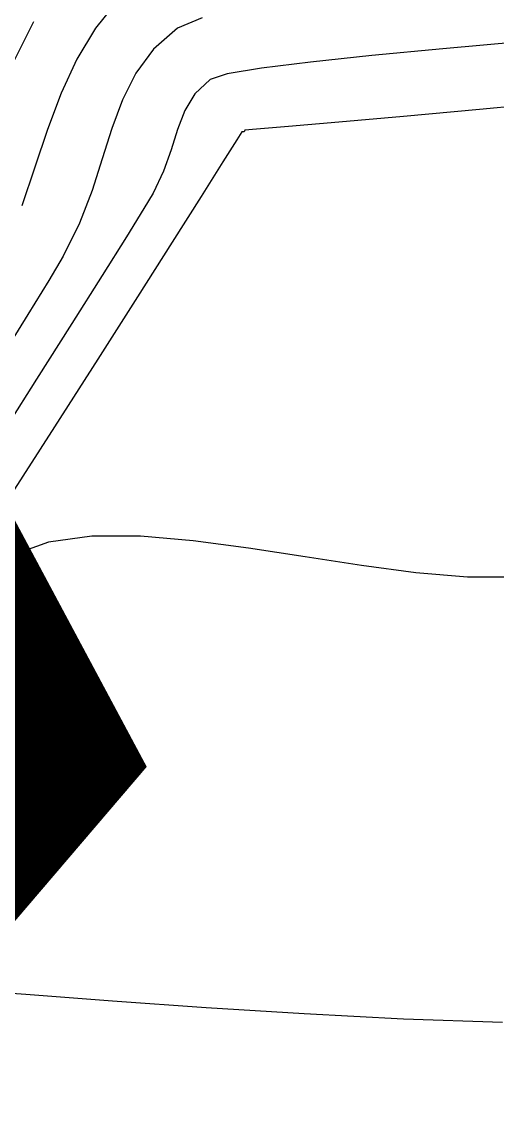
# Model space of a CAD drawing. Header units: feet. Extents: x 26064 to 27719, y 16802 to 28989.
# Drawn here: x 27629.13 to 27642.87, y 17988.97 to 18020.47 of the extents above; entities that cross this region are included whole.
import ezdxf

# ---------------------------------------------------------------- set-up
doc = ezdxf.new("R2010")
doc.units = ezdxf.units.FT
doc.header["$LTSCALE"] = 50
doc.header["$MEASUREMENT"] = 0
doc.linetypes.add('HIDDEN', pattern=[0.375, 0.25, -0.125])
doc.linetypes.add('HIDN25', pattern=[0.0938, 0.0625, -0.0313])
for name, color, linetype in [('CONT-MJR', 160, 'HIDDEN'), ('CONT-MNR', 55, 'HIDN25'), ('SILT_FENCE', 1, 'HIDDEN')]:
    doc.layers.add(name, color=color, linetype=linetype)

msp = doc.modelspace()

# ---------------------------------------------------------------- linework, layer by layer
at = {"layer": 'CONT-MJR', "color": 7}
for p, q in [((27634.33853, 18020.58717, 630), (27633.62884, 18020.28491, 630)), ((27633.62884, 18020.28491, 630), (27632.93818, 18019.67782, 630)), ((27631.73212, 18017.38826, 630), (27631.4563, 18016.51, 630)), ((27630.80158, 18014.65475, 630), (27630.32521, 18013.70237, 630)), ((27630.32521, 18013.70237, 630), (27629.90887, 18012.99993, 630)), ((27629.30596, 18012.01152, 630), (27628.54213, 18010.77928, 630))]:
    msp.add_line(p, q, dxfattribs=at)
at = {"layer": 'CONT-MJR', "color": 7, "extrusion": (0.803411, -0.595425, 0)}
msp.add_line((27632.93818, 18019.67782, 630), (27632.42432, 18018.98448, 630), dxfattribs=at)
at = {"layer": 'CONT-MJR', "color": 7, "extrusion": (0.893433, -0.449197, 0)}
msp.add_line((27632.42432, 18018.98448, 630), (27632.03855, 18018.21719, 630), dxfattribs=at)
at = {"layer": 'CONT-MJR', "color": 7, "extrusion": (0.937962, -0.346737, 0)}
msp.add_line((27632.03855, 18018.21719, 630), (27631.73212, 18017.38826, 630), dxfattribs=at)
at = {"layer": 'CONT-MJR', "color": 7, "extrusion": (0.952107, -0.305765, 0)}
msp.add_line((27631.4563, 18016.51, 630), (27631.16236, 18015.59473, 630), dxfattribs=at)
at = {"layer": 'CONT-MJR', "color": 7, "extrusion": (0.933594, -0.358334, 0)}
msp.add_line((27631.16236, 18015.59473, 630), (27630.80158, 18014.65475, 630), dxfattribs=at)
at = {"layer": 'CONT-MJR', "color": 7, "extrusion": (0.853712, -0.520745, 0)}
msp.add_line((27629.90887, 18012.99993, 630), (27629.30596, 18012.01152, 630), dxfattribs=at)
at = {"layer": 'CONT-MNR', "color": 7, "extrusion": (0.777812, -0.628497, 0)}
msp.add_line((27631.90094, 18021.08718, 629), (27631.25599, 18020.289, 629), dxfattribs=at)
at = {"layer": 'CONT-MNR', "color": 7, "extrusion": (0.895961, -0.444133, 0)}
msp.add_line((27629.46913, 18020.46937, 628), (27628.86626, 18019.25319, 628), dxfattribs=at)
at = {"layer": 'CONT-MNR', "color": 7, "extrusion": (0.860187, -0.509979, 0)}
msp.add_line((27631.25599, 18020.289, 629), (27630.72179, 18019.38797, 629), dxfattribs=at)
at = {"layer": 'CONT-MNR', "color": 7}
for p, q in [((27643.53566, 18019.89187, 631), (27641.29093, 18019.68858, 631)), ((27630.72179, 18019.38797, 629), (27630.27029, 18018.4041, 629)), ((27637.47402, 18019.30623, 631), (27636.05424, 18019.12904, 631)), ((27636.05424, 18019.12904, 631), (27635.06182, 18018.96243, 631)), ((27634.57296, 18018.80735, 631), (27634.13421, 18018.39352, 631)), ((27642.3584, 18017.93437, 632), (27640.15442, 18017.73381, 632)), ((27644.80869, 18018.16486, 632), (27642.3584, 18017.93437, 632)), ((27633.8379, 18017.90681, 631), (27633.62641, 18017.36178, 631)), ((27635.90825, 18017.36484, 632), (27635.57739, 18017.33712, 632)), ((27634.9433, 18016.42451, 632), (27634.3091, 18015.4204, 632)), ((27633.22725, 18016.15498, 631), (27632.92429, 18015.52234, 631)), ((27632.65307, 18015.07208, 631), (27632.15177, 18014.26129, 631)), ((27632.15177, 18014.26129, 631), (27631.44952, 18013.13785, 631)), ((27630.07761, 18008.77129, 632), (27628.74958, 18006.70372, 632)), ((27629.90711, 18005.44076, 633), (27628.86442, 18005.06244, 633)), ((27632.55652, 18005.60752, 633), (27631.15175, 18005.60839, 633)), ((27637.3136, 18005.01585, 633), (27635.67925, 18005.26905, 633)), ((27629.24747, 17992.36688, 634), (27627.01004, 17992.5449, 634))]:
    msp.add_line(p, q, dxfattribs=at)
at = {"layer": 'CONT-MNR', "color": 7, "extrusion": (0.095134, -0.995464, 0)}
msp.add_line((27641.29093, 18019.68858, 631), (27639.24498, 18019.49306, 631), dxfattribs=at)
at = {"layer": 'CONT-MNR', "color": 7, "extrusion": (0.104913, -0.994481, 0)}
msp.add_line((27639.24498, 18019.49306, 631), (27637.47402, 18019.30623, 631), dxfattribs=at)
at = {"layer": 'CONT-MNR', "color": 7, "extrusion": (0.302389, -0.953184, 0)}
msp.add_line((27635.06182, 18018.96243, 631), (27634.57296, 18018.80735, 631), dxfattribs=at)
at = {"layer": 'CONT-MNR', "color": 7, "extrusion": (0.935039, -0.354544, 0)}
msp.add_line((27630.27029, 18018.4041, 629), (27629.87341, 18017.3574, 629), dxfattribs=at)
at = {"layer": 'CONT-MNR', "color": 7, "extrusion": (0.854164, -0.520004, 0)}
msp.add_line((27634.13421, 18018.39352, 631), (27633.8379, 18017.90681, 631), dxfattribs=at)
at = {"layer": 'CONT-MNR', "color": 7, "extrusion": (0.088112, -0.996111, 0)}
msp.add_line((27640.15442, 18017.73381, 632), (27638.28555, 18017.5685, 632), dxfattribs=at)
at = {"layer": 'CONT-MNR', "color": 7, "extrusion": (0.946801, -0.321819, 0)}
msp.add_line((27629.87341, 18017.3574, 629), (27629.50309, 18016.26791, 629), dxfattribs=at)
at = {"layer": 'CONT-MNR', "color": 7, "extrusion": (0.954324, -0.298773, 0)}
msp.add_line((27633.62641, 18017.36178, 631), (27633.44207, 18016.77298, 631), dxfattribs=at)
at = {"layer": 'CONT-MNR', "color": 7, "extrusion": (0.880912, -0.47328, 0)}
msp.add_line((27635.57739, 18017.33712, 632), (27635.55133, 18017.28862, 632), dxfattribs=at)
at = {"layer": 'CONT-MNR', "color": 7, "extrusion": (0.084322, -0.996439, 0)}
msp.add_line((27636.84056, 18017.44374, 632), (27635.90825, 18017.36484, 632), dxfattribs=at)
at = {"layer": 'CONT-MNR', "color": 7, "extrusion": (0.08602, -0.996293, 0)}
msp.add_line((27638.28555, 18017.5685, 632), (27636.84056, 18017.44374, 632), dxfattribs=at)
at = {"layer": 'CONT-MNR', "color": 7, "extrusion": (0.845914, -0.53332, 0)}
msp.add_line((27635.34661, 18017.06422, 632), (27634.9433, 18016.42451, 632), dxfattribs=at)
at = {"layer": 'CONT-MNR', "color": 7, "extrusion": (0.84584, -0.533437, 0)}
msp.add_line((27635.48833, 18017.28894, 632), (27635.34661, 18017.06422, 632), dxfattribs=at)
at = {"layer": 'CONT-MNR', "color": 7, "extrusion": (-0.004999, -0.999988, 0)}
msp.add_line((27635.55133, 18017.28862, 632), (27635.48833, 18017.28894, 632), dxfattribs=at)
at = {"layer": 'CONT-MNR', "color": 7, "extrusion": (0.94456, -0.328338, 0)}
msp.add_line((27633.44207, 18016.77298, 631), (27633.22725, 18016.15498, 631), dxfattribs=at)
at = {"layer": 'CONT-MNR', "color": 7, "extrusion": (0.94841, -0.317046, 0)}
msp.add_line((27629.50309, 18016.26791, 629), (27629.13127, 18015.15565, 629), dxfattribs=at)
at = {"layer": 'CONT-MNR', "color": 7, "extrusion": (0.856596, -0.515988, 0)}
msp.add_line((27632.92429, 18015.52234, 631), (27632.65307, 18015.07208, 631), dxfattribs=at)
at = {"layer": 'CONT-MNR', "color": 7, "extrusion": (0.844915, -0.534901, 0)}
msp.add_line((27634.3091, 18015.4204, 632), (27633.47473, 18014.10245, 632), dxfattribs=at)
at = {"layer": 'CONT-MNR', "color": 7, "extrusion": (0.844238, -0.535969, 0)}
msp.add_line((27633.47473, 18014.10245, 632), (27632.47088, 18012.52123, 632), dxfattribs=at)
at = {"layer": 'CONT-MNR', "color": 7, "extrusion": (0.846211, -0.532849, 0)}
msp.add_line((27631.44952, 18013.13785, 631), (27630.57539, 18011.74967, 631), dxfattribs=at)
at = {"layer": 'CONT-MNR', "color": 7, "extrusion": (0.843442, -0.53722, 0)}
msp.add_line((27632.47088, 18012.52123, 632), (27631.32827, 18010.72732, 632), dxfattribs=at)
at = {"layer": 'CONT-MNR', "color": 7, "extrusion": (0.844735, -0.535185, 0)}
msp.add_line((27630.57539, 18011.74967, 631), (27629.5585, 18010.14461, 631), dxfattribs=at)
at = {"layer": 'CONT-MNR', "color": 7, "extrusion": (0.842504, -0.53869, 0)}
msp.add_line((27631.32827, 18010.72732, 632), (27630.07761, 18008.77129, 632), dxfattribs=at)
at = {"layer": 'CONT-MNR', "color": 7, "extrusion": (0.843313, -0.537423, 0)}
msp.add_line((27629.5585, 18010.14461, 631), (27628.42794, 18008.37056, 631), dxfattribs=at)
at = {"layer": 'CONT-MNR', "color": 7, "extrusion": (0.133474, -0.991052, 0)}
msp.add_line((27631.15175, 18005.60839, 633), (27629.90711, 18005.44076, 633), dxfattribs=at)
at = {"layer": 'CONT-MNR', "color": 7, "extrusion": (-0.083208, -0.996532, 0)}
msp.add_line((27634.07962, 18005.48034, 633), (27632.55652, 18005.60752, 633), dxfattribs=at)
at = {"layer": 'CONT-MNR', "color": 7, "extrusion": (-0.130947, -0.991389, 0)}
msp.add_line((27635.67925, 18005.26905, 633), (27634.07962, 18005.48034, 633), dxfattribs=at)
at = {"layer": 'CONT-MNR', "color": 7, "extrusion": (-0.153586, -0.988135, 0)}
msp.add_line((27638.94086, 18004.76293, 633), (27637.3136, 18005.01585, 633), dxfattribs=at)
at = {"layer": 'CONT-MNR', "color": 7, "extrusion": (-0.132167, -0.991227, 0)}
msp.add_line((27640.51923, 18004.55247, 633), (27638.94086, 18004.76293, 633), dxfattribs=at)
at = {"layer": 'CONT-MNR', "color": 7, "extrusion": (-0.084254, -0.996444, 0)}
msp.add_line((27642.00691, 18004.42668, 633), (27640.51923, 18004.55247, 633), dxfattribs=at)
at = {"layer": 'CONT-MNR', "color": 7, "extrusion": (0.000788375, -1, 0)}
msp.add_line((27643.36208, 18004.42775, 633), (27642.00691, 18004.42668, 633), dxfattribs=at)
at = {"layer": 'CONT-MNR', "color": 7, "extrusion": (-0.07613, -0.997098, 0)}
msp.add_line((27631.75528, 17992.17541, 634), (27629.24747, 17992.36688, 634), dxfattribs=at)
at = {"layer": 'CONT-MNR', "color": 7, "extrusion": (-0.070313, -0.997525, 0)}
msp.add_line((27634.45966, 17991.98478, 634), (27631.75528, 17992.17541, 634), dxfattribs=at)
at = {"layer": 'CONT-MNR', "color": 7, "extrusion": (-0.061942, -0.99808, 0)}
msp.add_line((27637.28677, 17991.80933, 634), (27634.45966, 17991.98478, 634), dxfattribs=at)
at = {"layer": 'CONT-MNR', "color": 7, "extrusion": (-0.050688, -0.998715, 0)}
msp.add_line((27640.16281, 17991.66336, 634), (27637.28677, 17991.80933, 634), dxfattribs=at)
at = {"layer": 'CONT-MNR', "color": 7, "extrusion": (-0.03581, -0.999359, 0)}
msp.add_line((27643.01395, 17991.5612, 634), (27640.16281, 17991.66336, 634), dxfattribs=at)
at = {"layer": 'SILT_FENCE', "color": 3, "linetype": 'Continuous', "flags": 128}
msp.add_lwpolyline([(26250.44337, 18011.00838, 13.33333, 13.33333, 0), (27572.16596, 18007.42643, 13.33, 13.33, 0), (27589.20602, 18008.76923, 13.33, 13.33, 0), (27594.52098, 18012.59785, 13.33, 13.33, 0), (27606.82988, 18020.78484, 13.33, 13.33, 0), (27616.60755, 18014.97951, 13.33, 13.33, 0), (27624.71846, 17999.8173, 13.33, 13.33, 0), (27612.98505, 17986.0807, 13.33, 13.33, 0), (27589.97533, 17973.25929, 13.33, 13.33, 0), (27570.73764, 17967.72847, 13.33, 13.33, 0), (27543.18192, 17956.81055, 13.33, 13.33, 0), (27543.18192, 17956.81055, 13.33, 13.33, 0), (27543.18192, 17956.81055, 13.33, 13.33, 0), (27541.77031, 17952.78057, 13.33, 13.33, 0), (27539.68002, 17946.81082, 13.33, 13.33, 0), (27536.87105, 17938.78592, 13.33, 13.33, 0), (27533.53572, 17929.25579, 13.33, 13.33, 0), (27526.85733, 17911.67789, 13.33, 13.33, 0)], format="xyseb", dxfattribs=at)

doc.saveas('drawing.dxf')
